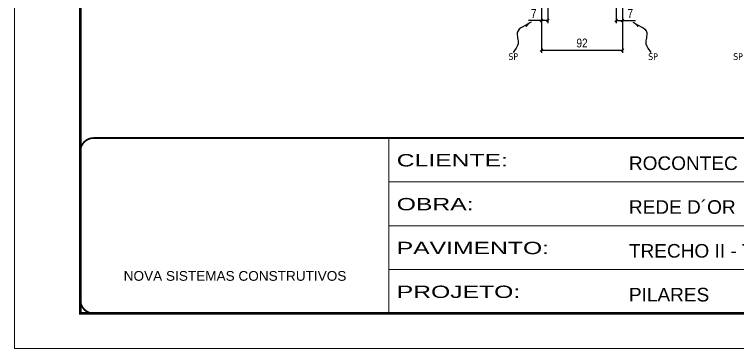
# Model space of a CAD drawing. Extents: x 1945 to 10875, y -3405 to 3369.
# Drawn here: x 5129 to 5951, y -2256 to -1876 of the extents above; entities that cross this region are included whole.
import ezdxf

# ---------------------------------------------------------------- set-up
doc = ezdxf.new("R2010")
doc.units = 0
doc.linetypes.add('CONTINUO', pattern=[0])
doc.linetypes.add('DASHED', pattern=[0.75, 0.5, -0.25])
doc.layers.add('COTA', color=241, linetype='Continuous')
doc.layers.add('texto', color=7, linetype='Continuous')
doc.layers.add('Folhas', color=255, linetype='Continuous', lineweight=9)
doc.layers.add('SARRAFO DE PRESSAO', color=251, linetype='DASHED', lineweight=9)
doc.styles.add('ARIAL', font='arial.ttf')
doc.styles.add('COTA TECNICA', font='techl___.ttf', dxfattribs={"height": 10})
doc.styles.add('COTA TECNICA-50', font='techl___.ttf', dxfattribs={"height": 10})
doc.styles.get("Standard").update_dxf_attribs({"font": 'arial.ttf'})
doc.styles.add('Tecnologia', font='')
doc.styles.get('Tecnologia').set_extended_font_data('Forgotten Futurist')
doc.dimstyles.new('COTA PAINEL-50', dxfattribs={"dimtxt": 10, "dimasz": 3, "dimexe": 3, "dimexo": 3, "dimgap": 3, "dimtad": 1, "dimdec": 1, "dimzin": 12, "dimdsep": 46, "dimtxsty": 'COTA TECNICA-50', "dimblk1": 'OBLIQUE', "dimblk2": 'OBLIQUE', "dimsah": 1, "dimcen": 0.9, "dimclrd": 4, "dimclre": 4, "dimclrt": 240, "dimadec": 1, "dimazin": 3, "dimtfac": 1, "dimtdec": 1, "dimtmove": 0, "dimatfit": 3, "dimfxl": 1, "dimtolj": 1, "dimtzin": 12, "dimarcsym": 0})
doc.dimstyles.new('PAINEL', dxfattribs={"dimtxt": 10, "dimasz": 3, "dimexe": 3, "dimexo": 3, "dimgap": 3, "dimtad": 1, "dimdec": 1, "dimzin": 12, "dimdsep": 46, "dimtxsty": 'COTA TECNICA', "dimblk1": 'OBLIQUE', "dimblk2": 'OBLIQUE', "dimsah": 1, "dimcen": 0.9, "dimclrd": 4, "dimclre": 4, "dimclrt": 240, "dimadec": 1, "dimazin": 3, "dimtfac": 1, "dimtdec": 1, "dimtmove": 0, "dimatfit": 3, "dimfxl": 1, "dimtolj": 1, "dimtzin": 12, "dimarcsym": 0})
doc.dimstyles.get("Standard").update_dxf_attribs({"dimtxt": 0.18, "dimasz": 0.18, "dimexe": 0.18, "dimexo": 0.0625, "dimgap": 0.09, "dimtad": 0, "dimtih": 1, "dimtoh": 1, "dimdec": 4, "dimzin": 0, "dimdsep": 46, "dimtxsty": 'Standard', "dimcen": 0.09, "dimadec": 0, "dimazin": 0, "dimtfac": 1, "dimtdec": 4, "dimtofl": 0, "dimtmove": 0, "dimatfit": 3, "dimfxl": 1, "dimtolj": 1, "dimtzin": 0, "dimarcsym": 0})

# ---------------------------------------------------------------- blocks, each defined once
blk = doc.blocks.new('9999999999')
at = {"color": 30, "linetype": 'CONTINUO'}
for p, q in [((98564.56, 34230.21), (98564.56, 34429.45)), ((98564.56, 34379.64), (99583.98, 34379.64)), ((98564.56, 34329.83), (99487.98, 34329.83)), ((98564.56, 34280.02), (99487.98, 34280.02))]:
    blk.add_line(p, q, dxfattribs=at)
at = {"color": 30, "linetype": 'CONTINUO', "const_width": 2}
blk.add_lwpolyline([(99583.98, 34230.21), (99583.98, 34414.45, 0.414214), (99568.98, 34429.45), (98228.98, 34429.45, 0.414214), (98213.98, 34414.45), (98213.98, 34245.21, 0.414214), (98228.98, 34230.21), (99583.98, 34230.21)], format="xyb", dxfattribs=at)
at = {"layer": 'Folhas'}
blk.add_lwpolyline([(98138.98, 34190.21), (99623.98, 34190.21), (99623.98, 35240.21), (98138.98, 35240.21)], close=True, dxfattribs=at)
at = {"layer": 'Folhas', "color": 30, "const_width": 3}
blk.add_lwpolyline([(98213.98, 34230.21), (99583.98, 34230.21), (99583.98, 35200.21), (98213.98, 35200.21)], close=True, dxfattribs=at)
at = {"color": 7, "linetype": 'Continuous', "ltscale": 5, "style": 'ARIAL'}
for s, height, p in [('ROCONTEC', 15.483, (98837.68, 34393.13)), ('REDE D´OR', 15.483, (98837.68, 34343.32)), ('TRECHO II - TÉRREO', 15.4829, (98837.68, 34293.51)), ('NOVA SISTEMAS CONSTRUTIVOS', 11.0592, (98263.19, 34267.21)), ('PILARES', 15.483, (98837.68, 34243.7))]:
    blk.add_text(s, height=height, dxfattribs=at).set_placement(p)
at = {"layer": 'Folhas', "color": 7, "style": 'Tecnologia', "width": 1.5}
for s, p in [('CLIENTE:', (98573.65, 34397.17)), ('OBRA:', (98573.65, 34347.31)), ('PAVIMENTO:', (98573.65, 34297.5)), ('PROJETO:', (98573.65, 34247.69))]:
    blk.add_text(s, height=14, dxfattribs=at).set_placement(p)
blk = doc.blocks.new('_Oblique')
at = {"color": 0, "linetype": 'ByBlock', "lineweight": -2}
blk.add_line((-0.5, -0.5), (0.5, 0.5), dxfattribs=at)
blk = doc.blocks.new('*D396')
at = {"layer": 'COTA', "color": 4, "lineweight": -2, "transparency": 16777216}
for p, q in [((5728.07, -1865.64), (5728.07, -1919.82)), ((5820.07, -1865.64), (5820.07, -1919.82)), ((5728.07, -1916.82), (5820.07, -1916.82))]:
    blk.add_line(p, q, dxfattribs=at)
at = {"layer": 'Defpoints', "color": 0, "transparency": 16777216}
for p in [(5728.07, -1862.64), (5820.07, -1862.64), (5820.07, -1916.82)]:
    blk.add_point(p, dxfattribs=at)
at = {"layer": 'COTA', "color": 4, "lineweight": -2, "transparency": 16777216, "xscale": 3, "yscale": 3, "zscale": 3, "rotation": 180}
blk.add_blockref('_Oblique', (5728.07, -1916.82), dxfattribs=at)
at = {"layer": 'COTA', "color": 4, "lineweight": -2, "transparency": 16777216, "xscale": 3, "yscale": 3, "zscale": 3}
blk.add_blockref('_Oblique', (5820.07, -1916.82), dxfattribs=at)
at = {"layer": 'COTA', "color": 240, "transparency": 16777216, "insert": (5774.07, -1908.73), "char_height": 10, "attachment_point": 5, "style": 'COTA TECNICA'}
blk.add_mtext('\\A1;92', dxfattribs=at)
blk = doc.blocks.new('*D400')
at = {"layer": 'COTA', "color": 4, "lineweight": -2, "transparency": 16777216}
for p, q in [((5735.07, -1865.64), (5735.07, -1886.15)), ((5728.07, -1867.64), (5728.07, -1886.15)), ((5728.07, -1883.15), (5713.34, -1883.15)), ((5735.07, -1883.15), (5728.07, -1883.15))]:
    blk.add_line(p, q, dxfattribs=at)
at = {"layer": 'Defpoints', "color": 0, "transparency": 16777216}
for p in [(5728.07, -1864.64), (5735.07, -1862.64), (5728.07, -1883.15)]:
    blk.add_point(p, dxfattribs=at)
at = {"layer": 'COTA', "color": 4, "lineweight": -2, "transparency": 16777216, "xscale": 3, "yscale": 3, "zscale": 3, "rotation": 180}
blk.add_blockref('_Oblique', (5728.07, -1883.15), dxfattribs=at)
at = {"layer": 'COTA', "color": 4, "lineweight": -2, "transparency": 16777216, "xscale": 3, "yscale": 3, "zscale": 3}
blk.add_blockref('_Oblique', (5735.07, -1883.15), dxfattribs=at)
at = {"layer": 'COTA', "color": 240, "transparency": 16777216, "insert": (5719.2, -1875.08), "char_height": 10, "attachment_point": 5, "style": 'COTA TECNICA-50'}
blk.add_mtext('\\A1;7', dxfattribs=at)
blk = doc.blocks.new('*D401')
at = {"layer": 'COTA', "color": 4, "lineweight": -2, "transparency": 16777216}
for p, q in [((5813.07, -1865.64), (5813.07, -1886.15)), ((5820.07, -1867.64), (5820.07, -1886.15)), ((5813.07, -1883.15), (5820.07, -1883.15)), ((5820.07, -1883.15), (5834.8, -1883.15))]:
    blk.add_line(p, q, dxfattribs=at)
at = {"layer": 'Defpoints', "color": 0, "transparency": 16777216}
for p in [(5813.07, -1862.64), (5820.07, -1864.64), (5820.07, -1883.15)]:
    blk.add_point(p, dxfattribs=at)
at = {"layer": 'COTA', "color": 4, "lineweight": -2, "transparency": 16777216, "xscale": 3, "yscale": 3, "zscale": 3, "rotation": 180}
blk.add_blockref('_Oblique', (5813.07, -1883.15), dxfattribs=at)
at = {"layer": 'COTA', "color": 4, "lineweight": -2, "transparency": 16777216, "xscale": 3, "yscale": 3, "zscale": 3}
blk.add_blockref('_Oblique', (5820.07, -1883.15), dxfattribs=at)
at = {"layer": 'COTA', "color": 240, "transparency": 16777216, "insert": (5828.93, -1875.08), "char_height": 10, "attachment_point": 5, "style": 'COTA TECNICA-50'}
blk.add_mtext('\\A1;7', dxfattribs=at)

msp = doc.modelspace()

# ---------------------------------------------------------------- block references
at = {"layer": 'SARRAFO DE PRESSAO', "color": 6, "linetype": 'ByBlock'}
msp.add_blockref('9999999999', (-93010.27, -36446.13), dxfattribs=at)

# ---------------------------------------------------------------- texts
at = {"layer": 'texto', "color": 0, "char_height": 7.5, "attachment_point": 5}
for insert in [(5695.82, -1924.13), (5854.84, -1924.13), (5951.5, -1924.13)]:
    msp.add_mtext('{\\fTahoma|b0|i0|c0|p34;\\C4;SP}', dxfattribs=dict(at, insert=insert))

# ---------------------------------------------------------------- dimensions: what is measured, and where the dimension line sits
at = {"layer": 'COTA'}
dim = msp.add_linear_dim(base=(5728.07, -1883.15), p1=(5735.07, -1862.64), p2=(5728.07, -1864.64), angle=180, dimstyle='COTA PAINEL-50', dxfattribs=at)
dim.commit()
dim.dimension.update_dxf_attribs({"geometry": '*D400', "text_midpoint": (5719.2, -1875.08)})
dim = msp.add_linear_dim(base=(5820.07, -1916.82), p1=(5728.07, -1862.64), p2=(5820.07, -1862.64), dimstyle='PAINEL', override={"dimarcsym": 2}, dxfattribs=at)
dim.commit()
dim.dimension.update_dxf_attribs({"geometry": '*D396', "text_midpoint": (5774.07, -1908.73)})
dim = msp.add_linear_dim(base=(5820.07, -1883.15), p1=(5813.07, -1862.64), p2=(5820.07, -1864.64), dimstyle='COTA PAINEL-50', dxfattribs=at)
dim.commit()
dim.dimension.update_dxf_attribs({"geometry": '*D401', "text_midpoint": (5828.93, -1875.08)})

# ---------------------------------------------------------------- leaders
at = {"layer": 'COTA', "path_type": 1}
for points in [[(5716.24, -1884.82), (5700.45, -1896.66), (5701.38, -1909.66), (5695.83, -1919.45)], [(5831.9, -1884.82), (5847.68, -1896.66), (5846.76, -1909.66), (5852.31, -1919.45)]]:
    msp.add_leader(points, dimstyle='Standard', override={"dimasz": 8}, dxfattribs=at)

doc.saveas('drawing.dxf')
